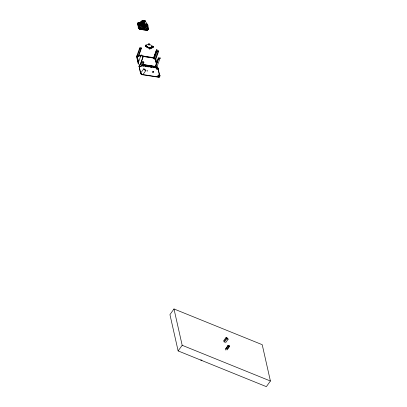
<?xml version="1.0" encoding="UTF-8"?>
<svg xmlns="http://www.w3.org/2000/svg" width="407" height="407" viewBox="0 0 407 407"><rect width="100%" height="100%" fill="white"/><g stroke="black" fill="none" stroke-linecap="round" stroke-linejoin="round"><path stroke-width="0.61" d="M140.456 24.008C136.274 24.796 142.552 28.195 143.595 28.169C145.157 28.673 148.631 26.709 147.202 26.023C145.085 29.024 141.468 26.989 139.632 24.939C139.581 23.855 140.405 22.553 141.321 22.034L142.308 20.838L141.936 21.551L144.002 24.954L143.31 25.936L143.315 26.76L143.9 27.096L144.51 27.142L147.197 25.89L147.807 24.99L147.548 24.496L147.853 25.259L145.894 25.117L142.908 20.37L145.014 20.803L147.522 24.522M147.156 25.921L147.298 25.443L147.181 25.87L144.77 26.196L141.621 23.362C140.985 21.729 144.343 21.317 143.554 21.032M147.807 24.99L147.833 25.382L147.548 24.496M140.903 22.751C137.525 21.841 136.93 23.906 138.736 27.233C138.009 28.454 139.611 29.319 140.624 29.462L146.856 30.362L147.161 28.933L147.95 28.388L147.253 25.183M144.312 27.177L144.088 28.271L144.353 27.066L147.843 25.31M143.605 21.098L141.214 22.95L139.642 25.885M141.87 21.189C142.735 20.645 140.883 21.739 141.845 21.469L141.295 21.693L139.55 24.7L138.94 24.868L139.56 24.613L140.42 23.245L139.657 24.466L138.97 24.766L139.591 24.532L140.349 23.163L139.555 24.746L138.935 25.031L139.55 24.7L140.517 22.634L139.591 24.532L138.95 24.812L139.56 24.613C140.201 23.906 141.6 20.671 142.038 21.032M140.802 22.716L139.565 25.834L140.028 25.3M145.268 46.011L145.665 45.172L149.023 43.992L152.783 46.306L153.027 47.024L149.959 48.362L145.808 46.016L145.452 45.498L145.762 45.136L145.35 46.25L149.715 48.865L152.813 47.568L153.083 46.683L152.656 46.2L153.103 46.774L152.844 47.533M141.458 21.525L140.853 22.232L141.214 23.077L140.232 24.73L143.315 26.76L144.465 25.127L142.567 22.441L142.165 20.976M142.358 20.869L143.071 20.365L142.358 20.869L142.46 21.22L145.35 25.438L145.986 25.112L145.655 24.089L145.594 24.476L146.169 24.919L145.782 24.252L146.144 24.771L144.663 25.789L141.473 22.772L141.127 21.897L141.845 21.469M147.593 25.646C148.677 26.862 148.972 30.189 146.642 29.604L140.919 28.734C140.1 28.678 137.937 27.579 139.352 26.913C137.312 29.864 138.929 26.231 137.688 24.217L138.217 22.853L139.311 22.553L138.573 22.695L139.072 22.588L138.517 23.153L139.423 27.091L138.843 27.508L138.66 28.307L138.512 27.859M142.236 20.859L142.287 21.347L139.174 25.509L140.695 23.809L139.062 24.629C141.3 22.258 142.776 25.707 144.734 26.541C145.411 25.137 147.263 26.557 147.827 25.122M139.102 24.588L140.695 23.759L139.041 25.331L140.659 23.845C138.929 25.641 140.71 22.878 140.308 24.369C141.672 26.028 138.059 24.079 140.695 23.784L138.96 25.148L140.695 23.784L138.945 25.092L140.359 23.631M147.029 30.266C146.469 30.764 147.375 27.666 147.258 29.635C145.889 31.273 148.769 29.579 147.899 29.457C148.041 30.352 146.225 30.795 147.349 29.625L147.248 28.922L147.258 29.635M139.23 25.565L139.749 25.081C140.334 24.059 141.143 19.933 142.145 22.807C143.101 23.118 145.675 25.89 144.663 25.789M147.197 27.004L146.968 26.338C148.479 24.339 144.404 27.9 143.513 26.318L140.384 24.389L140.725 22.512M140.944 22.934L144.638 26.272L147.339 25.58L145.859 26.47M138.807 22.69L138.278 22.817L137.881 23.799L138.192 23.377M140.878 22.629L141.122 22.283C139.733 22.65 141.509 22.899 139.723 24.44L139.153 24.552C140.069 24.695 139.983 23.133 139.616 24.491L138.996 24.715L140.634 23.565L139.011 25.27M142.063 21.871L140.557 22.817L139.906 23.769L140.522 23.377L139.489 25.783L139.962 25.259M144.551 26.948C150.417 23.698 144.943 28.404 143.457 26.43L143.31 25.936L140.822 24.588C140.298 23.408 140.273 23.158 139.56 24.613M146.932 30.271C146.347 30.744 147.303 27.671 147.161 29.64M144.821 26.216L144.241 26.19L140.68 22.873M159.702 76.333L159.783 76.058A2.055 1.14 19.7 0 1 158.064 76.887L157.86 75.987L158.577 74.903L159.997 75.402A1.979 0.921 35.7 0 1 159.666 76.012L159.692 76.134A2.01 0.931 35.7 0 1 158.735 75.961L158.572 76.195A2.127 1.18 19.7 0 0 159.681 76.14M140.654 23.611L138.929 24.975L140.654 23.611L139.743 24.227L140.517 23.336L141.86 24.013L144.032 26.389L143.356 28.073L143.961 26.511L140.914 24.405L140.461 23.535M146.082 24.796L145.197 25.249M140.695 24.863C141.773 24.008 139.866 23.118 141.112 22.619L140.557 23.133L141.046 22.451L140.461 22.833L139.891 23.759L140.435 23.443M143.529 25.549L141.066 24.135L140.761 23.56M140.659 24.959L139.886 24.41L140.674 23.84L139.082 25.387L140.659 23.845L139.922 24.379M146.835 30.271L146.556 30.357L146.896 28.933L140.802 28.002L139.423 27.091L138.807 27.442L138.701 28.378L139.494 27.218L138.843 27.508M146.184 46.637L146.729 46.841M147.339 25.585L147.11 25.946M140.405 23.728L139.418 25.733L140.43 23.637M144.007 28.261L144.058 27.564M148.926 45.085C147.858 43.483 150.152 45.06 149.471 44.465M140.634 22.772L140.1 23.423L140.517 22.634M143.89 24.552C143.595 26.521 149.257 25.448 146.169 25.992C145.447 27.086 143.396 25.025 144.465 25.127L141.305 22.054M146.734 30.266L146.449 30.347L146.805 28.922L146.851 29.63M147.329 25.733L147.848 25.219M137.759 23.723C137.52 25.183 137.846 23.352 137.805 23.901M142.129 65.089L155.56 67.13L158.516 58.873L158.323 57.85L160.155 57.947L157.336 65.812M140.705 73.087L143.783 68.803L145.223 69.409L145.752 70.706L142.954 74.598A2.045 1.135 19.7 0 1 140.68 73.082A2.01 1.114 19.7 0 0 142.628 74.542L158.135 76.908C160.053 76.45 159.798 77.086 158.048 77.142L142.542 74.776A2.055 1.14 19.7 0 1 140.664 73.621L139.184 66.407A2.01 1.114 19.7 0 1 139.789 65.527M140.023 24.349L139.352 25.677L140.11 24.654M140.074 23.387L140.349 23.163C140.563 21.744 140.395 24.379 139.204 24.517L140.69 23.728L144.348 26.704M141.341 22.802L140.99 22.044L141.936 21.103M143.925 28.251L144.185 27.045L143.31 26.582M149.496 47.609C148.407 48.372 151.892 48.825 152.971 46.988M144.75 21.139L145.126 21.637L144.658 21.362C144.984 20.116 145.945 22.349 144.912 21.82M145.614 24.451L145.538 24.196L145.579 24.456M140.669 23.194C140.354 23.214 139.647 23.876 140.323 23.723L139.743 24.227M140.166 23.209L140.776 22.665M138.624 28.236L140.517 29.446L140.893 28.022L140.41 29.421L140.802 28.002L140.7 28.699M148.606 44.332C148.987 44.042 148.189 44.617 149.293 44.938C149.883 44.47 148.128 43.717 149.389 44.755M138.762 28.348L139.54 27.274L138.706 28.276M145.452 24.298L145.655 24.089M143.071 20.365L143.147 21.078L145.894 25.117L147.756 25.432M144.633 21.317L145.004 20.95L144.607 21.215M140.593 28.673L140.705 27.981L140.196 29.365L140.613 27.951L140.486 28.643M144.673 26.643L145.935 25.153M140.313 22.945L141.219 22.37L140.257 23.041L141.219 22.37L140.196 23.194L140.613 23.077L140.171 23.438L140.476 23.352M144.078 27.152L143.757 28.215L143.997 27.554M145.95 26.282C150.3 24.919 142.348 27.157 146.011 25.219M142.033 21.79L140.252 23.265L141.137 22.665M139.632 24.939L140.695 23.784M146.082 25.27L145.467 25.555M140.552 22.833L140.603 22.548L140.384 22.833M147.334 25.707L147.471 26.776M150.137 48.123L149.776 47.65C150.992 50.117 145.589 44.327 145.35 46.25M140.537 23.28L140.252 23.265M140.288 23.82L139.713 24.181L140.552 23.428M140.501 22.67L141.107 22.314L140.359 22.929L141.27 21.769L141.122 22.054M140.379 28.607L140.517 27.92L139.988 29.299L140.425 27.89L140.273 28.571M140.669 23.652L139.555 24.746M140.664 22.99L140.283 23.072L141.249 22.395M150.046 48.86L150.295 48.255L150.132 48.83M139.041 27.788L139.591 27.335L138.818 28.419M139.565 24.791L139.713 24.389L138.98 25.209L140.685 23.692L139.769 24.537M144.465 25.127L141.26 21.82L142.501 20.716L145.09 20.884L144.332 21.062M141.463 21.866L140.985 22.207M145.009 21.042L145.228 21.8M140.812 28.719L140.99 28.037L140.624 29.462M140.608 22.675L141.041 22.365L140.573 22.97L141.015 22.064M145.365 25.946L147.268 25.799M139.108 27.854L139.647 27.396L138.879 28.485M149.944 48.876L150.275 48.336M140.42 23.245L139.983 23.616M149.598 48.84L150.086 48.057L149.537 48.82M139.769 24.461L139.586 24.842M143.875 27.528L143.676 28.195L144.175 26.638M140.563 22.878L141.056 22.492L140.568 22.889L139.55 22.665M139.174 27.92L139.708 27.452L138.95 28.551M148.937 44.241L148.774 44.449M143.595 28.169L144.516 26.043M150.178 48.357L149.776 48.876M147.049 24.395L147.446 24.796L147.039 24.618M137.678 23.957L137.983 23.092L138.589 22.889L138.019 23.036L138.619 22.843L138.11 22.94L137.775 23.957M139.245 27.986L139.774 27.513L139.225 28.902L139.916 27.62L139.265 28.805M139.321 28.052L139.845 27.564L139.021 28.617M139.352 28.861L139.993 27.671L139.576 28.236M139.443 28.922L140.074 27.717L139.667 28.292M139.54 28.973L140.161 27.768L139.764 28.342M139.637 29.024L140.247 27.808L139.86 28.398M139.733 29.075L140.334 27.849L139.962 28.444M144.419 27.167L144.241 28.271L144.17 27.569M144.317 28.271L144.226 27.564L144.454 28.246L144.327 27.549L144.912 26.45L147.212 25.865M147.278 25.392L147.461 26.211L147.212 25.295M147.125 26.221L147.253 26.974L147.019 26.313L147.319 25.488M138.115 63.304L141.071 55.047L142.806 55.372L143.254 56.553L140.298 64.81A2.01 1.114 19.7 0 1 138.115 63.304L136.61 56.629L139.565 48.367A2.01 1.114 19.7 0 1 141.204 47.446L141.315 48.55L139.565 48.367M138.405 61.925L137.174 56.461L140.044 48.443M147.303 30.225L147.324 28.912L147.532 29.594L147.217 30.316L147.614 29.574L147.476 28.877L147.695 29.548L147.375 30.271L147.843 29.492L147.665 28.795L147.975 29.416L147.721 28.765C148.28 29.848 147.253 30.876 148.296 28.816L147.939 28.215L148.275 28.683L147.548 30.154M137.174 56.461L138.126 56.609L141 48.586M138.126 56.609L138.528 56.487L141.407 48.357M145.304 46.154L145.579 45.228M145.385 46.296L145.518 45.294M145.467 46.393L145.569 45.788M145.513 46.439L145.604 45.833M145.625 46.53L145.696 45.93M145.681 46.571L145.752 45.976M145.747 46.612L145.864 46.057M139.794 65.552A2.045 1.135 19.7 0 0 139.174 66.402L142.277 62.123A2.01 0.931 35.7 0 1 143.696 61.599L143.829 62.673L142.277 62.123M140.573 63.553L143.188 56.247M148.367 44.526C148.194 43.615 149.934 43.946 149.191 44.663M148.453 44.5L148.687 43.981L149.374 44.149M148.652 44.383L148.662 44.577M148.83 44.439L149.232 44.277M149.084 44.602L149.267 44.093M149.14 44.633L149.323 44.119M149.277 47.884L149.578 47.4M149.323 48.006L149.567 47.41M149.359 48.036L149.369 47.772M149.308 48.718L149.659 48.285M149.364 48.748C149.588 47.517 150.448 48.479 149.41 47.823M149.476 48.799L149.664 48.021M149.715 48.865L150.285 47.858L149.7 47.314M150.137 48.016L150.249 47.741M149.832 48.876L150.071 48.367M152.483 46.734L152.666 46.225L152.544 46.774M142.689 74.552L142.547 74.771A2.015 1.038 28 0 1 140.664 73.128M152.6 46.815L152.783 46.306M152.747 46.953L152.93 46.444M152.971 46.49L152.879 47.146M152.686 47.65L153.037 46.586M152.737 47.624L153.083 46.683L153.027 47.024M153.51 58.023L156.466 49.766A2.01 1.114 19.7 0 1 158.649 51.272L155.693 59.529L156.237 61.956M156.532 64.682L155.296 59.219L153.988 58.934L153.663 58.089L156.532 50.071M153.8 58.7L156.67 50.677L156.466 49.766M154.345 59.076L157.214 51.053L158.649 51.272M155.296 59.219L158.17 51.196M152.803 72.197C154.136 71.21 152.289 72.217 153.032 71.571M153.149 71.622L152.961 72.273L153.073 71.581M153.215 71.668L153.042 72.349L153.281 71.749M153.744 66.31L155.576 66.59L155.443 65.985L158.313 57.962M156.257 64.606L157.285 61.742M155.576 66.59L158.45 58.567M158.175 69.073L158.226 69.19A2.02 1.038 28 0 0 158.114 68.946L159.544 75.61M158.13 69.388L158.211 69.149M158.175 69.541C159.447 67.989 156.074 68.717 156.685 66.855L156.517 67.089A29.116 11.956 -68 0 0 156.156 67.593L156.217 68.702L156.904 67.806M159.203 77.05L159.366 76.775M159.315 76.994L159.503 76.689M159.452 76.903L159.641 76.562M159.692 76.257L159.987 75.366M159.554 76.796L159.783 76.206M145.085 21.123L144.958 21.357M144.2 27.167L144.622 26.643M140.054 24.613L139.286 25.621M139.952 24.517L139.123 25.448L139.667 24.99M143.702 27.462L143.432 28.108L143.757 27.488M144.063 27.015L144.556 26.379M140.39 24.201L143.345 25.87L143.783 26.887M145.213 21.195L144.841 21.128M145.111 26.165L144.414 26.592L144.032 26.389M144.348 26.954L147.242 25.824L146.398 25.789M140.252 24.323L140.374 23.764M151.908 46.393C153.266 46.815 150.9 46.22 152.086 47.003M151.633 47.105L151.994 46.362M151.714 47.181L152.111 46.362M152.198 46.383L151.913 47.263M151.994 47.273L152.376 46.49M152.065 47.268L152.422 46.54M141.178 23.957C143.727 20.528 142.318 24.644 140.583 25.142L140.166 24.7M144.343 26.831L144.877 26.348L147.166 25.85L147.492 26.277L147.161 25.834M140.364 23.947L140.145 24.227L141.061 23.336M144.119 26.608L144.449 26.328M144.205 25L144.271 25.305C144.892 26.19 145.482 24.176 146.047 24.975M140.064 28.49L140.425 27.89M140.527 22.741L141.046 22.344L140.512 22.726M139.698 24.542L140.583 23.474L139.84 23.916M143.63 26.104L143.615 25.427L140.868 23.408M141.57 21.434L142.267 21.098M140.603 23.672L140.873 23.148M144.083 26.424L143.615 25.427M144.19 26.491L144.856 25.941M143.208 27.991L143.59 27.406M140.374 22.878L141.107 22.314M144.159 26.307L144.683 25.59M139.199 66.407L140.68 66.631L143.549 62.642M143.905 62.51L141.107 66.402A0.514 0.285 19.7 0 1 140.68 66.631M156.212 68.702A0.514 0.285 19.7 0 0 156.781 69.078L157.382 68.244M158.064 76.898L158.206 76.699A29.116 11.956 -68 0 0 158.572 76.19M173.993 308.969L169.943 314.601L178.129 350.92L266.361 386.65L270.406 381.013L262.22 344.693L173.993 308.969L182.178 345.289L178.129 350.92M223.57 340.913L226.165 337.301A2.01 0.931 35.7 0 1 228.134 339.204L225.539 342.816M223.774 341.824L226.368 338.212L226.165 337.301M224.267 342.297L226.862 338.69L228.134 339.204M225.417 349.109L228.057 345.35L229.64 345.884L227.416 348.977M225.773 348.977L226.882 347.43M227.625 346.398L228.368 345.365M225.62 350.02L228.215 346.408A2.01 0.931 35.7 0 0 229.64 345.884M226.984 349.969L229.579 346.357M146.347 30.332L146.713 28.912L146.749 29.619M144.663 26.414L144.994 26.257M140.924 23.199L141.198 22.634M140.654 22.823L141.092 22.573M140.736 22.354L140.944 22.09M141.041 23.046L143.498 20.971M144.327 26.073L145.07 25.341L142.191 21.978M144.48 26.185L144.76 25.87M144.689 26.297L144.994 26.15M142.465 23.275L141.473 22.772L141.097 23.102M141.621 23.362L141.214 23.077L143.92 25.692L143.895 25.071L141.214 22.95M140.954 22.614L141.188 22.258M141.112 22.838L141.331 22.487M141.01 22.304L141.315 21.668M141.158 22.578L141.682 21.937M139.713 24.354L138.929 24.919M144.368 25.214L144.012 25.259L144.475 25.809M144.566 25.895L144.999 25.875M144.709 26.007L145.431 25.519M144.856 26.094L145.467 25.855M141.219 22.314L141.453 21.912M141.371 22.543L141.611 22.197M141.509 22.4C141.911 21.281 142.012 21.23 141.778 21.235M139.403 28.114L139.916 27.62M141.407 21.759L142.094 21.245L145.034 25.29M141.57 22.141L142.999 20.767L142.104 21.851M140.629 23.138L141.163 22.711M145.045 25.906L145.665 25.677M145.131 25.951L145.375 25.911M144.953 25.845L145.314 25.605L145.07 25.341M141.799 22.12L143.203 20.991M144.923 25.626L145.192 25.483M147.695 30.087L147.909 29.523M149.12 44.953L149.064 44.933M141.895 21.439L142.938 20.528L142.099 21.418M139.794 24.084L140.583 23.474M143.005 20.92L142.486 21.281M145.111 25.392L146.128 24.741M145.233 25.524L146.169 24.868M142.191 20.961L142.501 20.716M142.425 21.596L143.422 20.915M139.733 24.12L140.608 23.52M146.668 45.833C145.899 44.999 146.724 46.215 146.647 46.876M140.008 23.611L140.456 23.285M142.414 21.108L142.888 20.635M143.249 21.398L143.63 21.133M144.404 21.113L144.811 20.66M145.162 21.719L145.345 21.551M147.095 24.685L147.349 24.552M146.072 26.104L147.181 25.87L147.497 26.73M139.774 24.135L140.634 23.565M140.115 24.171L140.593 23.835M138.807 27.442L139.372 26.974L138.756 27.3M143.06 21.042L143.442 21.373M138.935 27.651L139.54 27.274M147.125 25.911L146.225 25.936M140.344 23.097L140.766 22.807M137.917 23.591L138.543 22.985L137.983 23.092M138.563 22.934L137.953 23.148M140.644 22.604L140.995 22.456M139.235 22.634L139.484 22.553L138.497 22.721L139.443 22.65M140.669 73.616L139.128 66.366M138.11 22.94L138.751 22.721L138.217 22.853M139.026 24.669L139.616 24.491M142.038 22.105L142.481 22.512L141.906 21.922M141.89 22.243L142.394 22.583M141.748 22.38L142.628 22.843M142.348 21.851L145.157 25.198M141.605 22.517L142.145 22.807M141.473 22.66L141.911 23.036M139.764 24.369L139.321 24.461M138.838 22.644L139.225 22.563M140.98 23.255L142.099 23.687L144.282 26.033L143.788 25.529M144.658 26.745L144.404 26.72M149.669 47.38L149.598 47.578M141.26 21.82L141.957 21.81M141.127 21.973L141.392 21.947M141 22.126L141.254 22.115M140.563 23.881L141.066 24.135M149.878 48.102L149.959 48.362M147.405 24.822L147.273 24.451M140.476 24.038L141.015 24.227M146.627 30.26L140.476 29.324M138.385 55.311L140.827 55.683M143.269 56.054L153.648 57.631L153.719 57.931L143.34 56.354M138.456 55.611L140.898 55.983M140.842 56.141L138.4 55.769L138.533 56.38M153.663 58.089L143.284 56.512A2.01 1.114 19.7 0 1 141.071 55.047M138.736 62.983L138.258 62.912L136.752 56.232L137.23 56.308L138.599 62.378M142.201 64.392L155.637 66.433L155.703 66.738L141.661 64.601M142.755 64.642L152.523 66.127M141.504 65.583L156.502 67.893A2.055 1.14 19.7 0 0 156.018 67.801M141.951 65.903L143.783 66.178M145.004 66.366L146.225 66.55M147.446 66.738L148.667 66.921M150.498 67.201L151.725 67.389M152.946 67.572L154.167 67.76M156.781 69.078L158.262 69.307L159.63 75.376M200.707 359.992L201.964 360.18M157.214 51.053L156.67 50.677M141.341 22.924L143.895 25.392M140.308 24.369L140.822 24.588M140.384 24.389L141.402 24.807L143.732 27.015L140.166 24.903M144.114 24.99L144.271 25.305M143.371 26.206C140.196 24.323 140.374 25.142 143.31 26.536M140.237 24.532L140.736 24.771M182.178 345.289L270.406 381.013M140.466 24.217L140.914 24.405M226.862 338.69L226.368 338.212M143.457 26.43L143.895 26.633M140.97 23.392L141.422 23.611M141.371 24.211L143.961 26.511L143.468 26.023M143.315 26.76L143.31 26.394L143.834 26.76M140.858 23.555L141.295 23.784M158.476 68.651A1.979 0.916 35.7 0 0 157.774 67.623L157.733 67.496A2.01 0.931 35.7 0 0 156.685 66.855M142.648 22.98L141.906 22.334M144.114 26.267L143.64 25.738M140.557 24.049L143.381 25.804M144.18 25.397L144.577 25.697M141.519 24.578L143.31 25.936M141.936 23.901L143.702 25.31L143.768 25.895M141.967 23.397L143.839 25.463M143.549 25.88L140.751 23.718M157.748 67.506L157.733 67.491A2.127 1.18 19.7 0 0 156.517 67.089A2.004 1.114 19.7 0 1 157.774 67.623M144.373 25.916L143.951 25.326M145.121 25.616L142.567 22.441L144.795 25.488M142.369 23.377L143.895 25.071M143.274 21.052L143.508 21.362M146.627 23.921L146.866 24.222M146.698 23.972L147.344 24.761L146.764 24.033L146.942 24.283M147.105 25.738L147.339 26.028M143.518 23.784L142.587 22.578L144.103 25.163M142.379 21.922L144.912 25.387M147.192 25.931L147.527 26.394M142.664 23.082L143.33 24.018M148.296 28.816L147.955 28.332L148.29 28.948L147.945 28.444L148.275 29.009L147.929 28.5L148.26 29.065L147.909 28.551L148.031 29.375M147.019 70.874L147.573 70.955L146.998 70.818M141.473 22.772L141.763 23.199M142.608 22.711L143.015 23.326M147.909 28.551L148.234 29.126M145.075 21.632L144.851 21.22M142.058 22.192L142.313 22.655M147.019 26.313L147.309 26.943L146.968 26.338M143.406 26.541L143.305 26.14M147.665 28.795L147.909 29.457M147.843 29.492L147.604 28.826L147.695 29.548M144.638 28.19L144.373 27.539M147.614 29.574L147.4 28.897L147.532 29.594M147.248 28.922L147.441 29.614M138.054 23.443L137.881 23.799M143.569 26.211L143.452 25.677M228.012 345.497L228.215 346.408M156.792 63.385L155.83 59.132L155.357 59.061L156.451 63.919M158.532 75.051L158.735 75.961M159.783 76.058L159.788 76.134A2.02 1.038 28 0 1 158.206 76.699M147.059 29.64L146.896 28.933L146.958 29.64M146.535 45.864L146.617 46.886M146.449 45.854L146.535 46.881M146.408 45.843L146.454 46.866M158.12 68.956A2.055 1.14 19.7 0 1 158.262 69.231M145.752 70.706A2.01 0.931 35.7 0 1 143.783 68.803M139.021 66.336A2.055 1.14 19.7 0 1 139.82 65.725M139.158 66.453A2.015 1.038 28 0 1 139.784 65.659M157.855 75.987A0.514 0.285 19.7 0 1 158.287 75.763M159.666 76.017A2.01 1.114 19.7 0 1 158.577 76.19M156.156 67.598A2.02 1.038 28 0 1 156.502 67.71M157.199 66.204A2.01 1.114 19.7 0 1 156.868 66.957M156.715 67.038A2.01 1.114 19.7 0 1 155.56 67.13M136.61 56.629A2.01 1.114 19.7 0 1 136.94 55.876M160.155 57.947A2.01 1.114 19.7 0 1 158.516 58.873M138.66 22.797L138.059 22.99L138.619 22.843M148.296 28.882L147.95 28.388L148.296 28.882M148.168 29.233L147.848 28.643L148.168 29.233"/></g></svg>
